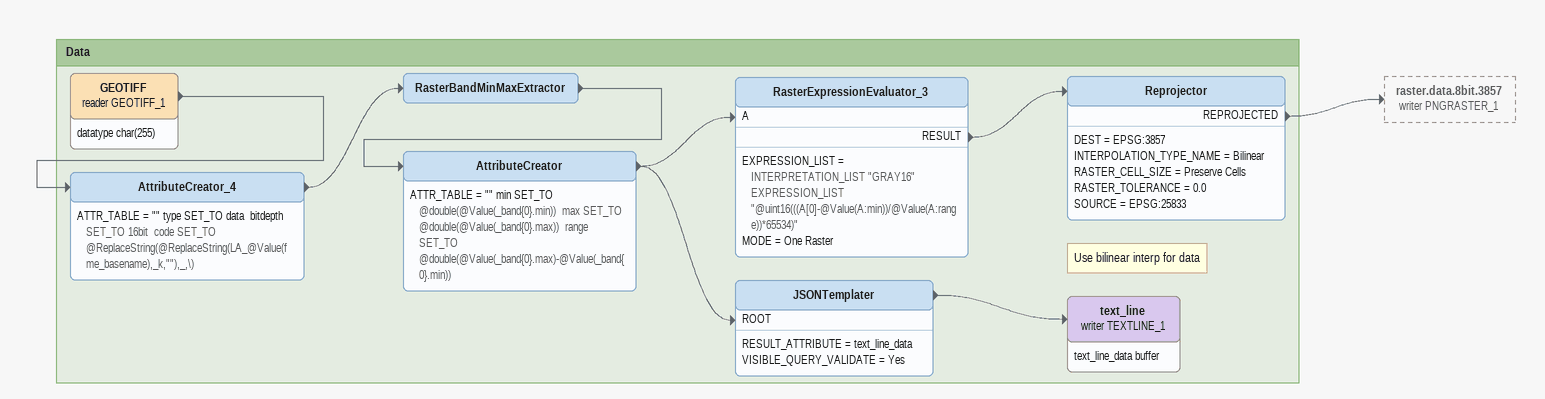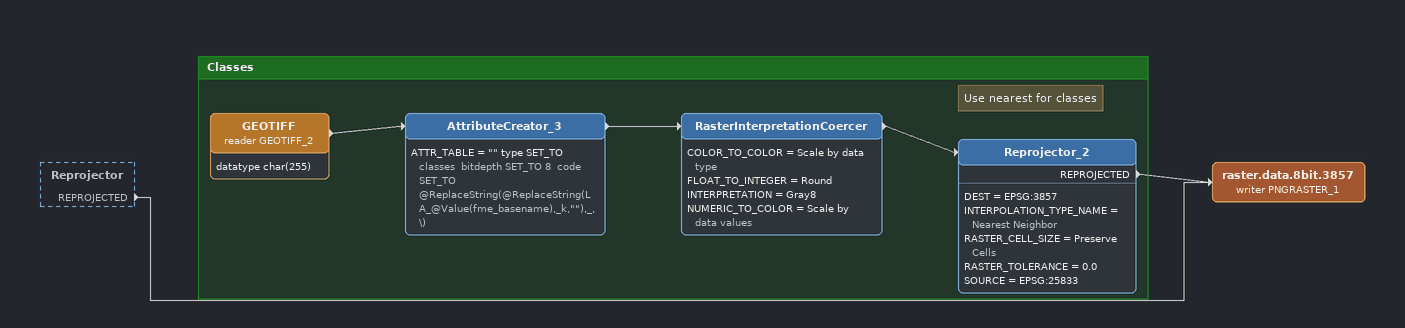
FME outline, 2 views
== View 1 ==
Bookmark: Data
GEOTIFF (reader GEOTIFF_1)
    attributes: datatype char(255)
    -> AttributeCreator_4
AttributeCreator_4
    ATTR_TABLE = "" type SET_TO data  bitdepth SET_TO 16bit  code SET_TO @ReplaceString(@ReplaceString(LA_@Value(fme_basename),_k,""),_,\)
    -> RasterBandMinMaxExtractor
RasterBandMinMaxExtractor
    -> AttributeCreator
AttributeCreator
    ATTR_TABLE = "" min SET_TO @double(@Value(_band{0}.min))  max SET_TO @double(@Value(_band{0}.max))  range SET_TO @double(@Value(_band{0}.max)-@Value(_band{0}.min))
    -> RasterExpressionEvaluator_3 [A]
    -> JSONTemplater [ROOT]
RasterExpressionEvaluator_3
    EXPRESSION_LIST = INTERPRETATION_LIST "GRAY16" EXPRESSION_LIST "@uint16(((A[0]-@Value(A:min))/@Value(A:range))*65534)"
    MODE = One Raster
    RESULT -> Reprojector
Note: Use bilinear interp for data
Reprojector
    DEST = EPSG:3857
    INTERPOLATION_TYPE_NAME = Bilinear
    RASTER_CELL_SIZE = Preserve Cells
    RASTER_TOLERANCE = 0.0
    SOURCE = EPSG:25833
    REPROJECTED -> raster.data.8bit.3857 (writer PNGRASTER_1)
JSONTemplater
    RESULT_ATTRIBUTE = text_line_data
    VISIBLE_QUERY_VALIDATE = Yes
    -> text_line (writer TEXTLINE_1)
text_line (writer TEXTLINE_1)
    attributes: text_line_data buffer

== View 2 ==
Reprojector [outside]
    REPROJECTED -> raster.data.8bit.3857 (writer PNGRASTER_1)
raster.data.8bit.3857 (writer PNGRASTER_1)

Bookmark: Classes
GEOTIFF (reader GEOTIFF_2)
    attributes: datatype char(255)
    -> AttributeCreator_3
AttributeCreator_3
    ATTR_TABLE = "" type SET_TO classes  bitdepth SET_TO 8  code SET_TO @ReplaceString(@ReplaceString(LA_@Value(fme_basename),_k,""),_,\)
    -> RasterInterpretationCoercer
RasterInterpretationCoercer
    COLOR_TO_COLOR = Scale by data type
    FLOAT_TO_INTEGER = Round
    INTERPRETATION = Gray8
    NUMERIC_TO_COLOR = Scale by data values
    -> Reprojector_2
Note: Use nearest for classes
Reprojector_2
    DEST = EPSG:3857
    INTERPOLATION_TYPE_NAME = Nearest Neighbor
    RASTER_CELL_SIZE = Preserve Cells
    RASTER_TOLERANCE = 0.0
    SOURCE = EPSG:25833
    REPROJECTED -> raster.data.8bit.3857 (writer PNGRASTER_1)
